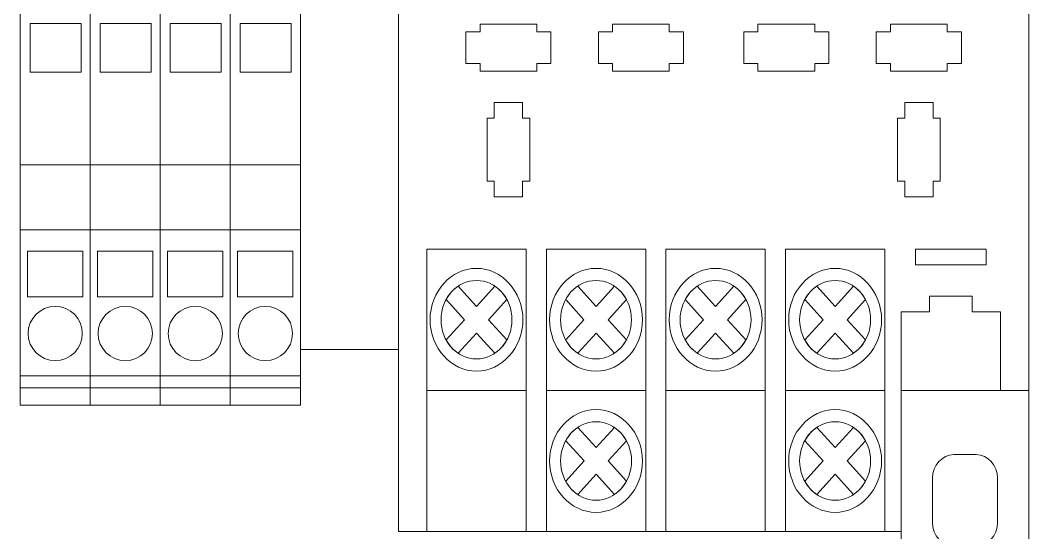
# Model space of a CAD drawing. Header units: inches. Extents: x 1904 to 4208, y 439 to 1413.
# Drawn here: x 3342.1 to 3414.1, y 862.5 to 899.1 of the extents above; entities that cross this region are included whole.
import ezdxf

# ---------------------------------------------------------------- set-up
doc = ezdxf.new("R2010")
doc.units = ezdxf.units.IN
doc.header["$MEASUREMENT"] = 0
doc.layers.get('0').update_dxf_attribs({"lineweight": 15})

msp = doc.modelspace()

# ---------------------------------------------------------------- hatches: boundary and pattern name
at = {"lineweight": 15}
h = msp.add_hatch(dxfattribs=at)
h.set_pattern_fill('ANSI31', color=0, scale=50)
h.set_pattern_definition([(45, (24.8556, 0), (-4.419417, 4.419417), [])])
h.paths.add_polyline_path([(3421.117, 836.478), (3131.218, 836.478), (3131.218, 811.386), (3421.117, 811.573)])
h.paths.add_polyline_path([(3446.117, 1119.689), (3426.132, 1119.689), (3426.132, 1136.189), (3421.117, 1136.189), (3421.117, 811.573), (3446.117, 811.573)])
h.paths.add_polyline_path([(3433.245, 1101.189), (3430.359, 1106.189), (3433.245, 1111.189), (3439.019, 1111.189), (3441.906, 1106.189), (3439.019, 1101.189)], flags=16)
h.paths.add_polyline_path([(3433.132, 1106.189, -1), (3439.132, 1106.189, -1)], flags=0)
h.paths.add_polyline_path([(3433.632, 1106.189, -1), (3438.632, 1106.189, -1)], flags=0)
h.paths.add_polyline_path([(3131.218, 1136.189), (3126.132, 1136.189), (3126.132, 1119.689), (3106.218, 1119.689), (3106.218, 811.386), (3131.218, 811.386), (3131.218, 836.478)])
h.paths.add_polyline_path([(3113.245, 1101.189), (3110.359, 1106.189), (3113.245, 1111.189), (3119.019, 1111.189), (3121.906, 1106.189), (3119.019, 1101.189)], flags=16)
h.paths.add_polyline_path([(3113.132, 1106.189, -1), (3119.132, 1106.189, -1)], flags=0)
h.paths.add_polyline_path([(3113.632, 1106.189, -1), (3118.632, 1106.189, -1)], flags=0)
h.paths.add_polyline_path([(3421.117, 982.002), (3131.218, 982.002), (3131.218, 956.91), (3421.117, 957.096)])
h.paths.add_polyline_path([(3421.117, 1136.189), (3131.218, 1136.189), (3131.218, 1111.097), (3421.117, 1111.284)])
h.paths.add_polyline_path([(3126.132, 1136.189), (3106.218, 1136.189), (3106.218, 1119.689), (3126.132, 1119.689)], flags=17)
h.paths.add_polyline_path([(3112.882, 1131.189, -1), (3119.382, 1131.189, -1)], flags=16)
h.paths.add_polyline_path([(3446.117, 1136.189), (3426.132, 1136.189), (3426.132, 1119.689), (3446.117, 1119.689)], flags=17)
h.paths.add_polyline_path([(3432.882, 1131.189, -1), (3439.382, 1131.189, -1)], flags=16)

# ---------------------------------------------------------------- linework, layer by layer
at = {"color": 0, "lineweight": 15}
for p, q in [((3342.117, 924.558), (3342.117, 871.597)), ((3347.117, 871.597), (3347.117, 924.558)), ((3347.117, 924.558), (3347.117, 871.597)), ((3352.117, 924.558), (3352.117, 871.597)), ((3352.117, 871.597), (3352.117, 924.558)), ((3357.117, 871.597), (3357.117, 924.558)), ((3357.117, 924.558), (3357.117, 871.597)), ((3362.117, 871.597), (3362.117, 924.558)), ((3352.117, 920.578), (3352.117, 875.578)), ((3362.117, 920.578), (3362.117, 875.578)), ((3369.117, 875.578), (3369.117, 920.578)), ((3342.117, 915.578), (3342.117, 880.578)), ((3352.117, 915.578), (3352.117, 880.578)), ((3342.117, 888.768), (3347.117, 888.768)), ((3347.117, 888.768), (3352.117, 888.768)), ((3352.117, 888.768), (3357.117, 888.768)), ((3357.117, 888.768), (3362.117, 888.768)), ((3342.117, 884.121), (3347.117, 884.121)), ((3347.117, 884.121), (3352.117, 884.121)), ((3352.117, 884.121), (3357.117, 884.121)), ((3357.117, 884.121), (3362.117, 884.121)), ((3362.117, 875.578), (3369.117, 875.578)), ((3342.117, 873.683), (3347.117, 873.683)), ((3347.117, 873.683), (3352.117, 873.683)), ((3352.117, 873.683), (3357.117, 873.683)), ((3357.117, 873.683), (3362.117, 873.683)), ((3342.117, 872.84), (3347.117, 872.84)), ((3347.117, 872.84), (3352.117, 872.84)), ((3352.117, 872.84), (3357.117, 872.84)), ((3357.117, 872.84), (3362.117, 872.84)), ((3342.117, 871.597), (3347.117, 871.597)), ((3347.117, 871.597), (3352.117, 871.597)), ((3352.117, 871.597), (3357.117, 871.597)), ((3357.117, 871.597), (3362.117, 871.597))]:
    msp.add_line(p, q, dxfattribs=at)
for points in [[(3342.831, 898.868), (3346.471, 898.868), (3346.471, 895.395), (3342.831, 895.395)], [(3347.831, 898.868), (3351.471, 898.868), (3351.471, 895.395), (3347.831, 895.395)], [(3352.831, 898.868), (3356.471, 898.868), (3356.471, 895.395), (3352.831, 895.395)], [(3357.831, 898.868), (3361.471, 898.868), (3361.471, 895.395), (3357.831, 895.395)], [(3342.64, 882.595), (3346.582, 882.595), (3346.582, 879.326), (3342.64, 879.326)], [(3347.64, 882.595), (3351.582, 882.595), (3351.582, 879.326), (3347.64, 879.326)], [(3352.64, 882.595), (3356.582, 882.595), (3356.582, 879.326), (3352.64, 879.326)], [(3357.64, 882.595), (3361.582, 882.595), (3361.582, 879.326), (3357.64, 879.326)]]:
    msp.add_lwpolyline(points, close=True, dxfattribs=at)
for centre in [(3344.617, 876.715), (3349.617, 876.715), (3354.617, 876.715), (3359.617, 876.715)]:
    msp.add_circle(centre, 1.937, dxfattribs=at)
for points, knots in [([(3378.234, 934.874), (3378.234, 934.874), (3414.117, 934.874), (3414.117, 934.874), (3414.117, 934.874), (3414.117, 934.874), (3414.117, 862.571), (3414.117, 862.571), (3414.117, 862.571), (3414.117, 862.571), (3414.117, 859.473), (3414.117, 859.473), (3414.117, 859.473), (3414.117, 859.473), (3405.001, 859.473), (3405.001, 859.473), (3405.001, 859.473), (3405.001, 859.473), (3405.001, 862.571), (3405.001, 862.571), (3405.001, 862.571), (3405.001, 862.571), (3369.117, 862.571), (3369.117, 862.571), (3369.117, 862.571), (3369.117, 862.571), (3369.117, 925.578), (3369.117, 925.578), (3369.117, 925.578), (3369.117, 925.578), (3369.117, 934.874), (3369.117, 934.874), (3369.117, 934.874), (3369.117, 934.874), (3369.117, 937.973), (3369.117, 937.973), (3369.117, 937.973), (3369.117, 937.973), (3378.234, 937.973), (3378.234, 937.973), (3378.234, 937.973), (3378.234, 937.973), (3378.234, 934.874), (3378.234, 934.874)], [0, 0, 0, 0, 0.090909, 0.090909, 0.090909, 0.090909, 0.181818, 0.181818, 0.181818, 0.181818, 0.272727, 0.272727, 0.272727, 0.272727, 0.363636, 0.363636, 0.363636, 0.363636, 0.454545, 0.454545, 0.454545, 0.454545, 0.545455, 0.545455, 0.545455, 0.545455, 0.636364, 0.636364, 0.636364, 0.636364, 0.727273, 0.727273, 0.727273, 0.727273, 0.818182, 0.818182, 0.818182, 0.818182, 0.909091, 0.909091, 0.909091, 0.909091, 1, 1, 1, 1]), ([(3373.929, 896.014), (3373.929, 896.014), (3373.929, 898.256), (3373.929, 898.256), (3373.929, 898.256), (3373.929, 898.256), (3374.942, 898.256), (3374.942, 898.256), (3374.942, 898.256), (3374.942, 898.256), (3374.942, 898.817), (3374.942, 898.817), (3374.942, 898.817), (3374.942, 898.817), (3378.993, 898.817), (3378.993, 898.817), (3378.993, 898.817), (3378.993, 898.817), (3378.993, 898.256), (3378.993, 898.256), (3378.993, 898.256), (3378.993, 898.256), (3380.006, 898.256), (3380.006, 898.256), (3380.006, 898.256), (3380.006, 898.256), (3380.006, 896.014), (3380.006, 896.014), (3380.006, 896.014), (3380.006, 896.014), (3378.993, 896.014), (3378.993, 896.014), (3378.993, 896.014), (3378.993, 896.014), (3378.993, 895.453), (3378.993, 895.453), (3378.993, 895.453), (3378.993, 895.453), (3374.942, 895.453), (3374.942, 895.453), (3374.942, 895.453), (3374.942, 895.453), (3374.942, 896.014), (3374.942, 896.014), (3374.942, 896.014), (3374.942, 896.014), (3373.929, 896.014), (3373.929, 896.014)], [0, 0, 0, 0, 0.083333, 0.083333, 0.083333, 0.083333, 0.166667, 0.166667, 0.166667, 0.166667, 0.25, 0.25, 0.25, 0.25, 0.333333, 0.333333, 0.333333, 0.333333, 0.416667, 0.416667, 0.416667, 0.416667, 0.5, 0.5, 0.5, 0.5, 0.583333, 0.583333, 0.583333, 0.583333, 0.666667, 0.666667, 0.666667, 0.666667, 0.75, 0.75, 0.75, 0.75, 0.833333, 0.833333, 0.833333, 0.833333, 0.916667, 0.916667, 0.916667, 0.916667, 1, 1, 1, 1]), ([(3383.386, 896.014), (3383.386, 896.014), (3383.386, 898.256), (3383.386, 898.256), (3383.386, 898.256), (3383.386, 898.256), (3384.399, 898.256), (3384.399, 898.256), (3384.399, 898.256), (3384.399, 898.256), (3384.399, 898.817), (3384.399, 898.817), (3384.399, 898.817), (3384.399, 898.817), (3388.451, 898.817), (3388.451, 898.817), (3388.451, 898.817), (3388.451, 898.817), (3388.451, 898.256), (3388.451, 898.256), (3388.451, 898.256), (3388.451, 898.256), (3389.464, 898.256), (3389.464, 898.256), (3389.464, 898.256), (3389.464, 898.256), (3389.464, 896.014), (3389.464, 896.014), (3389.464, 896.014), (3389.464, 896.014), (3388.451, 896.014), (3388.451, 896.014), (3388.451, 896.014), (3388.451, 896.014), (3388.451, 895.453), (3388.451, 895.453), (3388.451, 895.453), (3388.451, 895.453), (3384.399, 895.453), (3384.399, 895.453), (3384.399, 895.453), (3384.399, 895.453), (3384.399, 896.014), (3384.399, 896.014), (3384.399, 896.014), (3384.399, 896.014), (3383.386, 896.014), (3383.386, 896.014)], [0, 0, 0, 0, 0.083333, 0.083333, 0.083333, 0.083333, 0.166667, 0.166667, 0.166667, 0.166667, 0.25, 0.25, 0.25, 0.25, 0.333333, 0.333333, 0.333333, 0.333333, 0.416667, 0.416667, 0.416667, 0.416667, 0.5, 0.5, 0.5, 0.5, 0.583333, 0.583333, 0.583333, 0.583333, 0.666667, 0.666667, 0.666667, 0.666667, 0.75, 0.75, 0.75, 0.75, 0.833333, 0.833333, 0.833333, 0.833333, 0.916667, 0.916667, 0.916667, 0.916667, 1, 1, 1, 1]), ([(3393.769, 896.014), (3393.769, 896.014), (3393.769, 898.256), (3393.769, 898.256), (3393.769, 898.256), (3393.769, 898.256), (3394.782, 898.256), (3394.782, 898.256), (3394.782, 898.256), (3394.782, 898.256), (3394.782, 898.817), (3394.782, 898.817), (3394.782, 898.817), (3394.782, 898.817), (3398.834, 898.817), (3398.834, 898.817), (3398.834, 898.817), (3398.834, 898.817), (3398.834, 898.256), (3398.834, 898.256), (3398.834, 898.256), (3398.834, 898.256), (3399.847, 898.256), (3399.847, 898.256), (3399.847, 898.256), (3399.847, 898.256), (3399.847, 896.014), (3399.847, 896.014), (3399.847, 896.014), (3399.847, 896.014), (3398.834, 896.014), (3398.834, 896.014), (3398.834, 896.014), (3398.834, 896.014), (3398.834, 895.453), (3398.834, 895.453), (3398.834, 895.453), (3398.834, 895.453), (3394.782, 895.453), (3394.782, 895.453), (3394.782, 895.453), (3394.782, 895.453), (3394.782, 896.014), (3394.782, 896.014), (3394.782, 896.014), (3394.782, 896.014), (3393.769, 896.014), (3393.769, 896.014)], [0, 0, 0, 0, 0.083333, 0.083333, 0.083333, 0.083333, 0.166667, 0.166667, 0.166667, 0.166667, 0.25, 0.25, 0.25, 0.25, 0.333333, 0.333333, 0.333333, 0.333333, 0.416667, 0.416667, 0.416667, 0.416667, 0.5, 0.5, 0.5, 0.5, 0.583333, 0.583333, 0.583333, 0.583333, 0.666667, 0.666667, 0.666667, 0.666667, 0.75, 0.75, 0.75, 0.75, 0.833333, 0.833333, 0.833333, 0.833333, 0.916667, 0.916667, 0.916667, 0.916667, 1, 1, 1, 1]), ([(3403.228, 896.014), (3403.228, 896.014), (3403.228, 898.256), (3403.228, 898.256), (3403.228, 898.256), (3403.228, 898.256), (3404.241, 898.256), (3404.241, 898.256), (3404.241, 898.256), (3404.241, 898.256), (3404.241, 898.817), (3404.241, 898.817), (3404.241, 898.817), (3404.241, 898.817), (3408.293, 898.817), (3408.293, 898.817), (3408.293, 898.817), (3408.293, 898.817), (3408.293, 898.256), (3408.293, 898.256), (3408.293, 898.256), (3408.293, 898.256), (3409.306, 898.256), (3409.306, 898.256), (3409.306, 898.256), (3409.306, 898.256), (3409.306, 896.014), (3409.306, 896.014), (3409.306, 896.014), (3409.306, 896.014), (3408.293, 896.014), (3408.293, 896.014), (3408.293, 896.014), (3408.293, 896.014), (3408.293, 895.453), (3408.293, 895.453), (3408.293, 895.453), (3408.293, 895.453), (3404.241, 895.453), (3404.241, 895.453), (3404.241, 895.453), (3404.241, 895.453), (3404.241, 896.014), (3404.241, 896.014), (3404.241, 896.014), (3404.241, 896.014), (3403.228, 896.014), (3403.228, 896.014)], [0, 0, 0, 0, 0.083333, 0.083333, 0.083333, 0.083333, 0.166667, 0.166667, 0.166667, 0.166667, 0.25, 0.25, 0.25, 0.25, 0.333333, 0.333333, 0.333333, 0.333333, 0.416667, 0.416667, 0.416667, 0.416667, 0.5, 0.5, 0.5, 0.5, 0.583333, 0.583333, 0.583333, 0.583333, 0.666667, 0.666667, 0.666667, 0.666667, 0.75, 0.75, 0.75, 0.75, 0.833333, 0.833333, 0.833333, 0.833333, 0.916667, 0.916667, 0.916667, 0.916667, 1, 1, 1, 1]), ([(3377.98, 886.481), (3377.98, 886.481), (3375.955, 886.481), (3375.955, 886.481), (3375.955, 886.481), (3375.955, 886.481), (3375.955, 887.603), (3375.955, 887.603), (3375.955, 887.603), (3375.955, 887.603), (3375.448, 887.603), (3375.448, 887.603), (3375.448, 887.603), (3375.448, 887.603), (3375.448, 892.089), (3375.448, 892.089), (3375.448, 892.089), (3375.448, 892.089), (3375.955, 892.089), (3375.955, 892.089), (3375.955, 892.089), (3375.955, 892.089), (3375.955, 893.21), (3375.955, 893.21), (3375.955, 893.21), (3375.955, 893.21), (3377.98, 893.21), (3377.98, 893.21), (3377.98, 893.21), (3377.98, 893.21), (3377.98, 892.089), (3377.98, 892.089), (3377.98, 892.089), (3377.98, 892.089), (3378.487, 892.089), (3378.487, 892.089), (3378.487, 892.089), (3378.487, 892.089), (3378.487, 887.603), (3378.487, 887.603), (3378.487, 887.603), (3378.487, 887.603), (3377.98, 887.603), (3377.98, 887.603), (3377.98, 887.603), (3377.98, 887.603), (3377.98, 886.481), (3377.98, 886.481)], [0, 0, 0, 0, 0.083333, 0.083333, 0.083333, 0.083333, 0.166667, 0.166667, 0.166667, 0.166667, 0.25, 0.25, 0.25, 0.25, 0.333333, 0.333333, 0.333333, 0.333333, 0.416667, 0.416667, 0.416667, 0.416667, 0.5, 0.5, 0.5, 0.5, 0.583333, 0.583333, 0.583333, 0.583333, 0.666667, 0.666667, 0.666667, 0.666667, 0.75, 0.75, 0.75, 0.75, 0.833333, 0.833333, 0.833333, 0.833333, 0.916667, 0.916667, 0.916667, 0.916667, 1, 1, 1, 1]), ([(3407.28, 886.481), (3407.28, 886.481), (3405.254, 886.481), (3405.254, 886.481), (3405.254, 886.481), (3405.254, 886.481), (3405.254, 887.603), (3405.254, 887.603), (3405.254, 887.603), (3405.254, 887.603), (3404.748, 887.603), (3404.748, 887.603), (3404.748, 887.603), (3404.748, 887.603), (3404.748, 892.089), (3404.748, 892.089), (3404.748, 892.089), (3404.748, 892.089), (3405.254, 892.089), (3405.254, 892.089), (3405.254, 892.089), (3405.254, 892.089), (3405.254, 893.21), (3405.254, 893.21), (3405.254, 893.21), (3405.254, 893.21), (3407.28, 893.21), (3407.28, 893.21), (3407.28, 893.21), (3407.28, 893.21), (3407.28, 892.089), (3407.28, 892.089), (3407.28, 892.089), (3407.28, 892.089), (3407.787, 892.089), (3407.787, 892.089), (3407.787, 892.089), (3407.787, 892.089), (3407.787, 887.603), (3407.787, 887.603), (3407.787, 887.603), (3407.787, 887.603), (3407.28, 887.603), (3407.28, 887.603), (3407.28, 887.603), (3407.28, 887.603), (3407.28, 886.481), (3407.28, 886.481)], [0, 0, 0, 0, 0.083333, 0.083333, 0.083333, 0.083333, 0.166667, 0.166667, 0.166667, 0.166667, 0.25, 0.25, 0.25, 0.25, 0.333333, 0.333333, 0.333333, 0.333333, 0.416667, 0.416667, 0.416667, 0.416667, 0.5, 0.5, 0.5, 0.5, 0.583333, 0.583333, 0.583333, 0.583333, 0.666667, 0.666667, 0.666667, 0.666667, 0.75, 0.75, 0.75, 0.75, 0.833333, 0.833333, 0.833333, 0.833333, 0.916667, 0.916667, 0.916667, 0.916667, 1, 1, 1, 1]), ([(3378.234, 872.654), (3378.234, 872.654), (3371.143, 872.654), (3371.143, 872.654), (3371.143, 872.654), (3371.143, 872.654), (3371.143, 882.746), (3371.143, 882.746), (3371.143, 882.746), (3371.143, 882.746), (3378.234, 882.746), (3378.234, 882.746), (3378.234, 882.746), (3378.234, 882.746), (3378.234, 872.654), (3378.234, 872.654)], [0, 0, 0, 0, 0.25, 0.25, 0.25, 0.25, 0.5, 0.5, 0.5, 0.5, 0.75, 0.75, 0.75, 0.75, 1, 1, 1, 1]), ([(3386.767, 872.654), (3386.767, 872.654), (3379.676, 872.654), (3379.676, 872.654), (3379.676, 872.654), (3379.676, 872.654), (3379.676, 882.746), (3379.676, 882.746), (3379.676, 882.746), (3379.676, 882.746), (3386.767, 882.746), (3386.767, 882.746), (3386.767, 882.746), (3386.767, 882.746), (3386.767, 872.654), (3386.767, 872.654)], [0, 0, 0, 0, 0.25, 0.25, 0.25, 0.25, 0.5, 0.5, 0.5, 0.5, 0.75, 0.75, 0.75, 0.75, 1, 1, 1, 1]), ([(3395.299, 872.654), (3395.299, 872.654), (3388.209, 872.654), (3388.209, 872.654), (3388.209, 872.654), (3388.209, 872.654), (3388.209, 882.746), (3388.209, 882.746), (3388.209, 882.746), (3388.209, 882.746), (3395.299, 882.746), (3395.299, 882.746), (3395.299, 882.746), (3395.299, 882.746), (3395.299, 872.654), (3395.299, 872.654)], [0, 0, 0, 0, 0.25, 0.25, 0.25, 0.25, 0.5, 0.5, 0.5, 0.5, 0.75, 0.75, 0.75, 0.75, 1, 1, 1, 1]), ([(3403.834, 872.654), (3403.834, 872.654), (3396.743, 872.654), (3396.743, 872.654), (3396.743, 872.654), (3396.743, 872.654), (3396.743, 882.746), (3396.743, 882.746), (3396.743, 882.746), (3396.743, 882.746), (3403.834, 882.746), (3403.834, 882.746), (3403.834, 882.746), (3403.834, 882.746), (3403.834, 872.654), (3403.834, 872.654)], [0, 0, 0, 0, 0.25, 0.25, 0.25, 0.25, 0.5, 0.5, 0.5, 0.5, 0.75, 0.75, 0.75, 0.75, 1, 1, 1, 1]), ([(3406.014, 882.746), (3406.014, 882.746), (3411.079, 882.746), (3411.079, 882.746), (3411.079, 882.746), (3411.079, 882.746), (3411.079, 881.625), (3411.079, 881.625), (3411.079, 881.625), (3411.079, 881.625), (3406.014, 881.625), (3406.014, 881.625), (3406.014, 881.625), (3406.014, 881.625), (3406.014, 882.746), (3406.014, 882.746)], [0, 0, 0, 0, 0.25, 0.25, 0.25, 0.25, 0.5, 0.5, 0.5, 0.5, 0.75, 0.75, 0.75, 0.75, 1, 1, 1, 1]), ([(3374.688, 874.031), (3372.863, 874.031), (3371.374, 875.679), (3371.374, 877.7), (3371.374, 877.7), (3371.374, 879.721), (3372.863, 881.369), (3374.688, 881.369), (3374.688, 881.369), (3376.514, 881.369), (3378.003, 879.721), (3378.003, 877.7), (3378.003, 877.7), (3378.003, 875.679), (3376.514, 874.031), (3374.688, 874.031), (3374.688, 874.031), (3374.688, 874.031), (3374.688, 874.031), (3374.688, 874.031)], [0, 0, 0, 0, 0.2, 0.2, 0.2, 0.2, 0.4, 0.4, 0.4, 0.4, 0.6, 0.6, 0.6, 0.6, 0.8, 0.8, 0.8, 0.8, 1, 1, 1, 1]), ([(3383.221, 874.031), (3381.396, 874.031), (3379.907, 875.679), (3379.907, 877.7), (3379.907, 877.7), (3379.907, 879.721), (3381.396, 881.37), (3383.221, 881.37), (3383.221, 881.37), (3385.046, 881.37), (3386.535, 879.721), (3386.535, 877.7), (3386.535, 877.7), (3386.535, 875.679), (3385.046, 874.031), (3383.221, 874.031), (3383.221, 874.031), (3383.221, 874.031), (3383.221, 874.031), (3383.221, 874.031)], [0, 0, 0, 0, 0.2, 0.2, 0.2, 0.2, 0.4, 0.4, 0.4, 0.4, 0.6, 0.6, 0.6, 0.6, 0.8, 0.8, 0.8, 0.8, 1, 1, 1, 1]), ([(3391.754, 874.031), (3389.928, 874.031), (3388.439, 875.679), (3388.439, 877.7), (3388.439, 877.7), (3388.439, 879.721), (3389.928, 881.37), (3391.754, 881.37), (3391.754, 881.37), (3393.579, 881.37), (3395.068, 879.721), (3395.068, 877.7), (3395.068, 877.7), (3395.068, 875.679), (3393.579, 874.031), (3391.754, 874.031), (3391.754, 874.031), (3391.754, 874.031), (3391.754, 874.031), (3391.754, 874.031)], [0, 0, 0, 0, 0.2, 0.2, 0.2, 0.2, 0.4, 0.4, 0.4, 0.4, 0.6, 0.6, 0.6, 0.6, 0.8, 0.8, 0.8, 0.8, 1, 1, 1, 1]), ([(3400.288, 874.031), (3398.463, 874.031), (3396.974, 875.679), (3396.974, 877.7), (3396.974, 877.7), (3396.974, 879.721), (3398.463, 881.37), (3400.288, 881.37), (3400.288, 881.37), (3402.114, 881.37), (3403.603, 879.721), (3403.603, 877.7), (3403.603, 877.7), (3403.603, 875.679), (3402.114, 874.031), (3400.288, 874.031), (3400.288, 874.031), (3400.288, 874.031), (3400.288, 874.031), (3400.288, 874.031)], [0, 0, 0, 0, 0.2, 0.2, 0.2, 0.2, 0.4, 0.4, 0.4, 0.4, 0.6, 0.6, 0.6, 0.6, 0.8, 0.8, 0.8, 0.8, 1, 1, 1, 1]), ([(3374.688, 874.897), (3373.294, 874.897), (3372.156, 876.156), (3372.156, 877.7), (3372.156, 877.7), (3372.156, 879.245), (3373.294, 880.503), (3374.688, 880.503), (3374.688, 880.503), (3376.083, 880.503), (3377.221, 879.245), (3377.221, 877.7), (3377.221, 877.7), (3377.221, 876.156), (3376.083, 874.897), (3374.688, 874.897), (3374.688, 874.897), (3374.688, 874.897), (3374.688, 874.897), (3374.688, 874.897)], [0, 0, 0, 0, 0.2, 0.2, 0.2, 0.2, 0.4, 0.4, 0.4, 0.4, 0.6, 0.6, 0.6, 0.6, 0.8, 0.8, 0.8, 0.8, 1, 1, 1, 1]), ([(3375.996, 875.301), (3375.996, 875.301), (3374.688, 876.749), (3374.688, 876.749), (3374.688, 876.749), (3374.688, 876.749), (3373.381, 875.301), (3373.381, 875.301), (3373.381, 875.301), (3373.03, 875.536), (3372.734, 875.864), (3372.521, 876.252), (3372.521, 876.252), (3372.521, 876.252), (3373.829, 877.7), (3373.829, 877.7), (3373.829, 877.7), (3373.829, 877.7), (3372.522, 879.147), (3372.522, 879.147), (3372.522, 879.147), (3372.734, 879.536), (3373.03, 879.863), (3373.381, 880.099), (3373.381, 880.099), (3373.381, 880.099), (3374.688, 878.652), (3374.688, 878.652), (3374.688, 878.652), (3374.688, 878.652), (3375.996, 880.099), (3375.996, 880.099), (3375.996, 880.099), (3376.347, 879.863), (3376.642, 879.536), (3376.855, 879.147), (3376.855, 879.147), (3376.855, 879.147), (3375.548, 877.7), (3375.548, 877.7), (3375.548, 877.7), (3375.548, 877.7), (3376.855, 876.252), (3376.855, 876.252), (3376.855, 876.252), (3376.642, 875.864), (3376.347, 875.536), (3375.996, 875.301), (3375.996, 875.301), (3375.996, 875.301), (3375.996, 875.301), (3375.996, 875.301)], [0, 0, 0, 0, 0.076923, 0.076923, 0.076923, 0.076923, 0.153846, 0.153846, 0.153846, 0.153846, 0.230769, 0.230769, 0.230769, 0.230769, 0.307692, 0.307692, 0.307692, 0.307692, 0.384615, 0.384615, 0.384615, 0.384615, 0.461538, 0.461538, 0.461538, 0.461538, 0.538462, 0.538462, 0.538462, 0.538462, 0.615385, 0.615385, 0.615385, 0.615385, 0.692308, 0.692308, 0.692308, 0.692308, 0.769231, 0.769231, 0.769231, 0.769231, 0.846154, 0.846154, 0.846154, 0.846154, 0.923077, 0.923077, 0.923077, 0.923077, 1, 1, 1, 1]), ([(3383.221, 874.897), (3381.826, 874.897), (3380.689, 876.156), (3380.689, 877.7), (3380.689, 877.7), (3380.689, 879.245), (3381.826, 880.503), (3383.221, 880.503), (3383.221, 880.503), (3384.616, 880.503), (3385.753, 879.245), (3385.753, 877.7), (3385.753, 877.7), (3385.753, 876.156), (3384.616, 874.897), (3383.221, 874.897), (3383.221, 874.897), (3383.221, 874.897), (3383.221, 874.897), (3383.221, 874.897)], [0, 0, 0, 0, 0.2, 0.2, 0.2, 0.2, 0.4, 0.4, 0.4, 0.4, 0.6, 0.6, 0.6, 0.6, 0.8, 0.8, 0.8, 0.8, 1, 1, 1, 1]), ([(3384.529, 875.301), (3384.529, 875.301), (3383.221, 876.749), (3383.221, 876.749), (3383.221, 876.749), (3383.221, 876.749), (3381.913, 875.301), (3381.913, 875.301), (3381.913, 875.301), (3381.563, 875.536), (3381.267, 875.864), (3381.054, 876.252), (3381.054, 876.252), (3381.054, 876.252), (3382.362, 877.7), (3382.362, 877.7), (3382.362, 877.7), (3382.362, 877.7), (3381.054, 879.147), (3381.054, 879.147), (3381.054, 879.147), (3381.267, 879.536), (3381.563, 879.863), (3381.914, 880.099), (3381.914, 880.099), (3381.914, 880.099), (3383.221, 878.652), (3383.221, 878.652), (3383.221, 878.652), (3383.221, 878.652), (3384.529, 880.099), (3384.529, 880.099), (3384.529, 880.099), (3384.88, 879.863), (3385.175, 879.536), (3385.388, 879.147), (3385.388, 879.147), (3385.388, 879.147), (3384.081, 877.7), (3384.081, 877.7), (3384.081, 877.7), (3384.081, 877.7), (3385.388, 876.252), (3385.388, 876.252), (3385.388, 876.252), (3385.175, 875.864), (3384.88, 875.536), (3384.529, 875.301), (3384.529, 875.301), (3384.529, 875.301), (3384.529, 875.301), (3384.529, 875.301)], [0, 0, 0, 0, 0.076923, 0.076923, 0.076923, 0.076923, 0.153846, 0.153846, 0.153846, 0.153846, 0.230769, 0.230769, 0.230769, 0.230769, 0.307692, 0.307692, 0.307692, 0.307692, 0.384615, 0.384615, 0.384615, 0.384615, 0.461538, 0.461538, 0.461538, 0.461538, 0.538462, 0.538462, 0.538462, 0.538462, 0.615385, 0.615385, 0.615385, 0.615385, 0.692308, 0.692308, 0.692308, 0.692308, 0.769231, 0.769231, 0.769231, 0.769231, 0.846154, 0.846154, 0.846154, 0.846154, 0.923077, 0.923077, 0.923077, 0.923077, 1, 1, 1, 1]), ([(3391.754, 874.897), (3390.359, 874.897), (3389.222, 876.156), (3389.222, 877.7), (3389.222, 877.7), (3389.222, 879.245), (3390.359, 880.503), (3391.754, 880.503), (3391.754, 880.503), (3393.148, 880.503), (3394.286, 879.245), (3394.286, 877.7), (3394.286, 877.7), (3394.286, 876.156), (3393.148, 874.897), (3391.754, 874.897), (3391.754, 874.897), (3391.754, 874.897), (3391.754, 874.897), (3391.754, 874.897)], [0, 0, 0, 0, 0.2, 0.2, 0.2, 0.2, 0.4, 0.4, 0.4, 0.4, 0.6, 0.6, 0.6, 0.6, 0.8, 0.8, 0.8, 0.8, 1, 1, 1, 1]), ([(3393.061, 875.301), (3393.061, 875.301), (3391.754, 876.749), (3391.754, 876.749), (3391.754, 876.749), (3391.754, 876.749), (3390.446, 875.301), (3390.446, 875.301), (3390.446, 875.301), (3390.095, 875.536), (3389.8, 875.864), (3389.587, 876.252), (3389.587, 876.252), (3389.587, 876.252), (3390.894, 877.7), (3390.894, 877.7), (3390.894, 877.7), (3390.894, 877.7), (3389.587, 879.147), (3389.587, 879.147), (3389.587, 879.147), (3389.8, 879.536), (3390.096, 879.863), (3390.446, 880.099), (3390.446, 880.099), (3390.446, 880.099), (3391.754, 878.652), (3391.754, 878.652), (3391.754, 878.652), (3391.754, 878.652), (3393.061, 880.099), (3393.061, 880.099), (3393.061, 880.099), (3393.412, 879.863), (3393.707, 879.536), (3393.921, 879.147), (3393.921, 879.147), (3393.921, 879.147), (3392.613, 877.7), (3392.613, 877.7), (3392.613, 877.7), (3392.613, 877.7), (3393.921, 876.252), (3393.921, 876.252), (3393.921, 876.252), (3393.708, 875.864), (3393.412, 875.536), (3393.061, 875.301), (3393.061, 875.301), (3393.061, 875.301), (3393.061, 875.301), (3393.061, 875.301)], [0, 0, 0, 0, 0.076923, 0.076923, 0.076923, 0.076923, 0.153846, 0.153846, 0.153846, 0.153846, 0.230769, 0.230769, 0.230769, 0.230769, 0.307692, 0.307692, 0.307692, 0.307692, 0.384615, 0.384615, 0.384615, 0.384615, 0.461538, 0.461538, 0.461538, 0.461538, 0.538462, 0.538462, 0.538462, 0.538462, 0.615385, 0.615385, 0.615385, 0.615385, 0.692308, 0.692308, 0.692308, 0.692308, 0.769231, 0.769231, 0.769231, 0.769231, 0.846154, 0.846154, 0.846154, 0.846154, 0.923077, 0.923077, 0.923077, 0.923077, 1, 1, 1, 1]), ([(3400.288, 874.897), (3398.894, 874.897), (3397.756, 876.156), (3397.756, 877.7), (3397.756, 877.7), (3397.756, 879.245), (3398.894, 880.503), (3400.288, 880.503), (3400.288, 880.503), (3401.683, 880.503), (3402.821, 879.245), (3402.821, 877.7), (3402.821, 877.7), (3402.821, 876.156), (3401.683, 874.897), (3400.288, 874.897), (3400.288, 874.897), (3400.288, 874.897), (3400.288, 874.897), (3400.288, 874.897)], [0, 0, 0, 0, 0.2, 0.2, 0.2, 0.2, 0.4, 0.4, 0.4, 0.4, 0.6, 0.6, 0.6, 0.6, 0.8, 0.8, 0.8, 0.8, 1, 1, 1, 1]), ([(3401.596, 875.301), (3401.596, 875.301), (3400.288, 876.749), (3400.288, 876.749), (3400.288, 876.749), (3400.288, 876.749), (3398.981, 875.301), (3398.981, 875.301), (3398.981, 875.301), (3398.63, 875.536), (3398.334, 875.864), (3398.122, 876.252), (3398.122, 876.252), (3398.122, 876.252), (3399.429, 877.7), (3399.429, 877.7), (3399.429, 877.7), (3399.429, 877.7), (3398.122, 879.147), (3398.122, 879.147), (3398.122, 879.147), (3398.334, 879.536), (3398.63, 879.863), (3398.981, 880.099), (3398.981, 880.099), (3398.981, 880.099), (3400.288, 878.652), (3400.288, 878.652), (3400.288, 878.652), (3400.288, 878.652), (3401.596, 880.099), (3401.596, 880.099), (3401.596, 880.099), (3401.947, 879.863), (3402.242, 879.536), (3402.455, 879.147), (3402.455, 879.147), (3402.455, 879.147), (3401.148, 877.7), (3401.148, 877.7), (3401.148, 877.7), (3401.148, 877.7), (3402.455, 876.252), (3402.455, 876.252), (3402.455, 876.252), (3402.242, 875.864), (3401.947, 875.536), (3401.596, 875.301), (3401.596, 875.301), (3401.596, 875.301), (3401.596, 875.301), (3401.596, 875.301)], [0, 0, 0, 0, 0.076923, 0.076923, 0.076923, 0.076923, 0.153846, 0.153846, 0.153846, 0.153846, 0.230769, 0.230769, 0.230769, 0.230769, 0.307692, 0.307692, 0.307692, 0.307692, 0.384615, 0.384615, 0.384615, 0.384615, 0.461538, 0.461538, 0.461538, 0.461538, 0.538462, 0.538462, 0.538462, 0.538462, 0.615385, 0.615385, 0.615385, 0.615385, 0.692308, 0.692308, 0.692308, 0.692308, 0.769231, 0.769231, 0.769231, 0.769231, 0.846154, 0.846154, 0.846154, 0.846154, 0.923077, 0.923077, 0.923077, 0.923077, 1, 1, 1, 1]), ([(3412.092, 872.654), (3412.092, 872.654), (3405.001, 872.654), (3405.001, 872.654), (3405.001, 872.654), (3405.001, 872.654), (3405.001, 878.261), (3405.001, 878.261), (3405.001, 878.261), (3405.001, 878.261), (3407.027, 878.261), (3407.027, 878.261), (3407.027, 878.261), (3407.027, 878.261), (3407.027, 879.382), (3407.027, 879.382), (3407.027, 879.382), (3407.027, 879.382), (3410.066, 879.382), (3410.066, 879.382), (3410.066, 879.382), (3410.066, 879.382), (3410.066, 878.261), (3410.066, 878.261), (3410.066, 878.261), (3410.066, 878.261), (3412.092, 878.261), (3412.092, 878.261), (3412.092, 878.261), (3412.092, 878.261), (3412.092, 872.654), (3412.092, 872.654)], [0, 0, 0, 0, 0.125, 0.125, 0.125, 0.125, 0.25, 0.25, 0.25, 0.25, 0.375, 0.375, 0.375, 0.375, 0.5, 0.5, 0.5, 0.5, 0.625, 0.625, 0.625, 0.625, 0.75, 0.75, 0.75, 0.75, 0.875, 0.875, 0.875, 0.875, 1, 1, 1, 1]), ([(3378.234, 862.561), (3378.234, 862.561), (3371.143, 862.561), (3371.143, 862.561), (3371.143, 862.561), (3371.143, 862.561), (3371.143, 872.654), (3371.143, 872.654), (3371.143, 872.654), (3371.143, 872.654), (3378.234, 872.654), (3378.234, 872.654), (3378.234, 872.654), (3378.234, 872.654), (3378.234, 862.561), (3378.234, 862.561)], [0, 0, 0, 0, 0.25, 0.25, 0.25, 0.25, 0.5, 0.5, 0.5, 0.5, 0.75, 0.75, 0.75, 0.75, 1, 1, 1, 1]), ([(3386.767, 862.561), (3386.767, 862.561), (3379.676, 862.561), (3379.676, 862.561), (3379.676, 862.561), (3379.676, 862.561), (3379.676, 872.654), (3379.676, 872.654), (3379.676, 872.654), (3379.676, 872.654), (3386.767, 872.654), (3386.767, 872.654), (3386.767, 872.654), (3386.767, 872.654), (3386.767, 862.561), (3386.767, 862.561)], [0, 0, 0, 0, 0.25, 0.25, 0.25, 0.25, 0.5, 0.5, 0.5, 0.5, 0.75, 0.75, 0.75, 0.75, 1, 1, 1, 1]), ([(3395.299, 862.561), (3395.299, 862.561), (3388.209, 862.561), (3388.209, 862.561), (3388.209, 862.561), (3388.209, 862.561), (3388.209, 872.654), (3388.209, 872.654), (3388.209, 872.654), (3388.209, 872.654), (3395.299, 872.654), (3395.299, 872.654), (3395.299, 872.654), (3395.299, 872.654), (3395.299, 862.561), (3395.299, 862.561)], [0, 0, 0, 0, 0.25, 0.25, 0.25, 0.25, 0.5, 0.5, 0.5, 0.5, 0.75, 0.75, 0.75, 0.75, 1, 1, 1, 1]), ([(3403.834, 862.561), (3403.834, 862.561), (3396.743, 862.561), (3396.743, 862.561), (3396.743, 862.561), (3396.743, 862.561), (3396.743, 872.654), (3396.743, 872.654), (3396.743, 872.654), (3396.743, 872.654), (3403.834, 872.654), (3403.834, 872.654), (3403.834, 872.654), (3403.834, 872.654), (3403.834, 862.561), (3403.834, 862.561)], [0, 0, 0, 0, 0.25, 0.25, 0.25, 0.25, 0.5, 0.5, 0.5, 0.5, 0.75, 0.75, 0.75, 0.75, 1, 1, 1, 1]), ([(3383.223, 863.938), (3381.397, 863.938), (3379.909, 865.587), (3379.909, 867.607), (3379.909, 867.607), (3379.909, 869.629), (3381.397, 871.277), (3383.223, 871.277), (3383.223, 871.277), (3385.049, 871.277), (3386.537, 869.629), (3386.537, 867.607), (3386.537, 867.607), (3386.537, 865.587), (3385.049, 863.938), (3383.223, 863.938), (3383.223, 863.938), (3383.223, 863.938), (3383.223, 863.938), (3383.223, 863.938)], [0, 0, 0, 0, 0.2, 0.2, 0.2, 0.2, 0.4, 0.4, 0.4, 0.4, 0.6, 0.6, 0.6, 0.6, 0.8, 0.8, 0.8, 0.8, 1, 1, 1, 1]), ([(3400.288, 863.938), (3398.463, 863.938), (3396.974, 865.587), (3396.974, 867.607), (3396.974, 867.607), (3396.974, 869.629), (3398.463, 871.277), (3400.288, 871.277), (3400.288, 871.277), (3402.114, 871.277), (3403.603, 869.629), (3403.603, 867.607), (3403.603, 867.607), (3403.603, 865.587), (3402.114, 863.938), (3400.288, 863.938), (3400.288, 863.938), (3400.288, 863.938), (3400.288, 863.938), (3400.288, 863.938)], [0, 0, 0, 0, 0.2, 0.2, 0.2, 0.2, 0.4, 0.4, 0.4, 0.4, 0.6, 0.6, 0.6, 0.6, 0.8, 0.8, 0.8, 0.8, 1, 1, 1, 1]), ([(3383.223, 864.804), (3381.828, 864.804), (3380.691, 866.063), (3380.691, 867.607), (3380.691, 867.607), (3380.691, 869.152), (3381.828, 870.411), (3383.223, 870.411), (3383.223, 870.411), (3384.618, 870.411), (3385.755, 869.152), (3385.755, 867.607), (3385.755, 867.607), (3385.755, 866.063), (3384.618, 864.804), (3383.223, 864.804), (3383.223, 864.804), (3383.223, 864.804), (3383.223, 864.804), (3383.223, 864.804)], [0, 0, 0, 0, 0.2, 0.2, 0.2, 0.2, 0.4, 0.4, 0.4, 0.4, 0.6, 0.6, 0.6, 0.6, 0.8, 0.8, 0.8, 0.8, 1, 1, 1, 1]), ([(3384.531, 865.208), (3384.531, 865.208), (3383.223, 866.656), (3383.223, 866.656), (3383.223, 866.656), (3383.223, 866.656), (3381.915, 865.208), (3381.915, 865.208), (3381.915, 865.208), (3381.564, 865.445), (3381.269, 865.77), (3381.056, 866.16), (3381.056, 866.16), (3381.056, 866.16), (3382.364, 867.607), (3382.364, 867.607), (3382.364, 867.607), (3382.364, 867.607), (3381.056, 869.055), (3381.056, 869.055), (3381.056, 869.055), (3381.269, 869.443), (3381.565, 869.771), (3381.916, 870.007), (3381.916, 870.007), (3381.916, 870.007), (3383.223, 868.559), (3383.223, 868.559), (3383.223, 868.559), (3383.223, 868.559), (3384.53, 870.007), (3384.53, 870.007), (3384.53, 870.007), (3384.882, 869.771), (3385.177, 869.443), (3385.39, 869.055), (3385.39, 869.055), (3385.39, 869.055), (3384.082, 867.607), (3384.082, 867.607), (3384.082, 867.607), (3384.082, 867.607), (3385.39, 866.16), (3385.39, 866.16), (3385.39, 866.16), (3385.177, 865.77), (3384.882, 865.444), (3384.531, 865.208), (3384.531, 865.208), (3384.531, 865.208), (3384.531, 865.208), (3384.531, 865.208)], [0, 0, 0, 0, 0.076923, 0.076923, 0.076923, 0.076923, 0.153846, 0.153846, 0.153846, 0.153846, 0.230769, 0.230769, 0.230769, 0.230769, 0.307692, 0.307692, 0.307692, 0.307692, 0.384615, 0.384615, 0.384615, 0.384615, 0.461538, 0.461538, 0.461538, 0.461538, 0.538462, 0.538462, 0.538462, 0.538462, 0.615385, 0.615385, 0.615385, 0.615385, 0.692308, 0.692308, 0.692308, 0.692308, 0.769231, 0.769231, 0.769231, 0.769231, 0.846154, 0.846154, 0.846154, 0.846154, 0.923077, 0.923077, 0.923077, 0.923077, 1, 1, 1, 1]), ([(3400.288, 864.804), (3398.894, 864.804), (3397.756, 866.063), (3397.756, 867.607), (3397.756, 867.607), (3397.756, 869.152), (3398.894, 870.411), (3400.288, 870.411), (3400.288, 870.411), (3401.683, 870.411), (3402.821, 869.152), (3402.821, 867.607), (3402.821, 867.607), (3402.821, 866.063), (3401.683, 864.804), (3400.288, 864.804), (3400.288, 864.804), (3400.288, 864.804), (3400.288, 864.804), (3400.288, 864.804)], [0, 0, 0, 0, 0.2, 0.2, 0.2, 0.2, 0.4, 0.4, 0.4, 0.4, 0.6, 0.6, 0.6, 0.6, 0.8, 0.8, 0.8, 0.8, 1, 1, 1, 1]), ([(3401.596, 865.208), (3401.596, 865.208), (3400.288, 866.656), (3400.288, 866.656), (3400.288, 866.656), (3400.288, 866.656), (3398.981, 865.208), (3398.981, 865.208), (3398.981, 865.208), (3398.63, 865.445), (3398.334, 865.77), (3398.122, 866.16), (3398.122, 866.16), (3398.122, 866.16), (3399.429, 867.607), (3399.429, 867.607), (3399.429, 867.607), (3399.429, 867.607), (3398.122, 869.055), (3398.122, 869.055), (3398.122, 869.055), (3398.334, 869.443), (3398.63, 869.771), (3398.981, 870.007), (3398.981, 870.007), (3398.981, 870.007), (3400.288, 868.559), (3400.288, 868.559), (3400.288, 868.559), (3400.288, 868.559), (3401.596, 870.007), (3401.596, 870.007), (3401.596, 870.007), (3401.947, 869.771), (3402.242, 869.443), (3402.455, 869.055), (3402.455, 869.055), (3402.455, 869.055), (3401.148, 867.607), (3401.148, 867.607), (3401.148, 867.607), (3401.148, 867.607), (3402.455, 866.16), (3402.455, 866.16), (3402.455, 866.16), (3402.242, 865.77), (3401.947, 865.444), (3401.596, 865.208), (3401.596, 865.208), (3401.596, 865.208), (3401.596, 865.208), (3401.596, 865.208)], [0, 0, 0, 0, 0.076923, 0.076923, 0.076923, 0.076923, 0.153846, 0.153846, 0.153846, 0.153846, 0.230769, 0.230769, 0.230769, 0.230769, 0.307692, 0.307692, 0.307692, 0.307692, 0.384615, 0.384615, 0.384615, 0.384615, 0.461538, 0.461538, 0.461538, 0.461538, 0.538462, 0.538462, 0.538462, 0.538462, 0.615385, 0.615385, 0.615385, 0.615385, 0.692308, 0.692308, 0.692308, 0.692308, 0.769231, 0.769231, 0.769231, 0.769231, 0.846154, 0.846154, 0.846154, 0.846154, 0.923077, 0.923077, 0.923077, 0.923077, 1, 1, 1, 1]), ([(3410.349, 861.518), (3410.349, 861.518), (3408.77, 861.518), (3408.77, 861.518), (3408.77, 861.518), (3407.929, 861.518), (3407.241, 862.281), (3407.241, 863.211), (3407.241, 863.211), (3407.241, 863.211), (3407.241, 866.37), (3407.241, 866.37), (3407.241, 866.37), (3407.241, 867.3), (3407.929, 868.063), (3408.77, 868.063), (3408.77, 868.063), (3408.77, 868.063), (3410.349, 868.063), (3410.349, 868.063), (3410.349, 868.063), (3411.19, 868.063), (3411.878, 867.3), (3411.878, 866.37), (3411.878, 866.37), (3411.878, 866.37), (3411.878, 863.211), (3411.878, 863.211), (3411.878, 863.211), (3411.878, 862.281), (3411.19, 861.518), (3410.349, 861.518), (3410.349, 861.518), (3410.349, 861.518), (3410.349, 861.518), (3410.349, 861.518)], [0, 0, 0, 0, 0.111111, 0.111111, 0.111111, 0.111111, 0.222222, 0.222222, 0.222222, 0.222222, 0.333333, 0.333333, 0.333333, 0.333333, 0.444444, 0.444444, 0.444444, 0.444444, 0.555556, 0.555556, 0.555556, 0.555556, 0.666667, 0.666667, 0.666667, 0.666667, 0.777778, 0.777778, 0.777778, 0.777778, 0.888889, 0.888889, 0.888889, 0.888889, 1, 1, 1, 1])]:
    msp.add_open_spline(points, degree=3, knots=knots, dxfattribs=at)
for points in [[(3405.001, 860.756), (3405.001, 860.756), (3405.001, 872.654), (3405.001, 872.654)], [(3405.178, 872.654), (3405.178, 872.654), (3414.109, 872.654), (3414.109, 872.654)]]:
    msp.add_open_spline(points, degree=3, dxfattribs=at)

doc.saveas('drawing.dxf')
